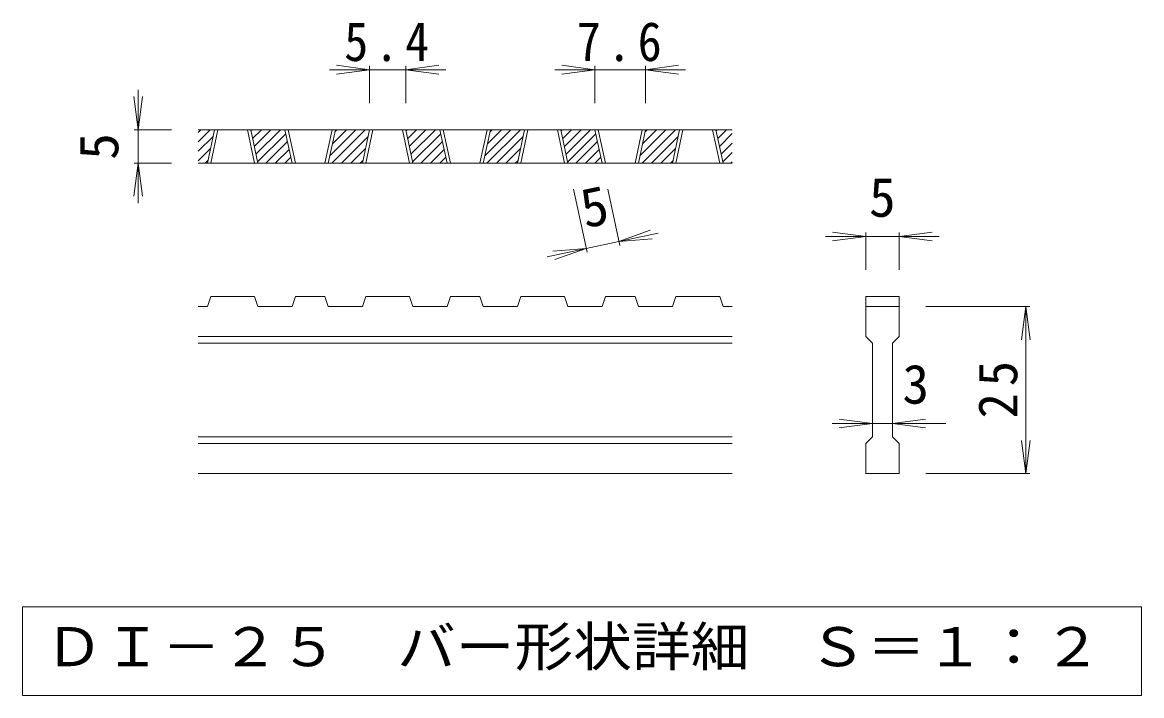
# Model space of a CAD drawing. Units: millimetres on the paper, enlarged 5 times, with parts at other scales. Extents: x -919 to 882, y -688 to 660.
# Drawn here: x 446.6 to 865.8, y -190.5 to 61.7 of the extents above; entities that cross this region are included whole.
import ezdxf
from ezdxf.enums import TextEntityAlignment as Align

# ---------------------------------------------------------------- set-up
doc = ezdxf.new("R2010")
doc.units = ezdxf.units.MM
doc.header["$LTSCALE"] = 5
doc.layers.add('D-0', color=3, linetype='Continuous', lineweight=9)
doc.layers.add('D-4', color=7, linetype='Continuous', lineweight=9)
doc.styles.add('ＭＳ ゴシック', font='')
doc.styles.get('ＭＳ ゴシック').set_extended_font_data('MS Gothic')

msp = doc.modelspace()

# ---------------------------------------------------------------- linework, layer by layer
at = {"layer": 'D-0'}
for p, q in [((512.461, 16.958), (516.994, 21.491)), ((512.461, 20.493), (513.459, 21.491)), ((712.461, 21.491), (512.461, 21.491)), ((515.899, 8.991), (518.574, 21.491)), ((517.149, 8.991), (519.824, 21.491)), ((530.899, 21.491), (533.574, 8.991)), ((532.149, 21.491), (534.824, 8.991)), ((532.235, 21.092), (532.634, 21.491)), ((532.858, 18.18), (536.169, 21.491)), ((533.481, 15.267), (539.705, 21.491)), ((534.104, 12.355), (543.24, 21.491)), ((547.607, 8.991), (544.932, 21.491)), ((548.857, 8.991), (546.182, 21.491)), ((562.607, 21.491), (559.932, 8.991)), ((563.857, 21.491), (561.182, 8.991)), ((561.77, 11.736), (571.525, 21.491)), ((562.56, 8.991), (575.06, 21.491)), ((562.732, 16.234), (567.989, 21.491)), ((563.695, 20.732), (564.454, 21.491)), ((573.965, 8.991), (576.64, 21.491)), ((575.215, 8.991), (577.89, 21.491)), ((588.965, 21.491), (591.64, 8.991)), ((590.215, 21.491), (592.89, 8.991)), ((590.301, 21.092), (590.7, 21.491)), ((590.924, 18.18), (594.235, 21.491)), ((591.547, 15.267), (597.771, 21.491)), ((592.17, 12.355), (601.306, 21.491)), ((605.673, 8.991), (602.998, 21.491)), ((606.923, 8.991), (604.248, 21.491)), ((620.673, 21.491), (617.998, 8.991)), ((621.923, 21.491), (619.248, 8.991)), ((619.836, 11.736), (629.591, 21.491)), ((620.626, 8.991), (633.126, 21.491)), ((620.798, 16.234), (626.055, 21.491)), ((621.761, 20.732), (622.52, 21.491)), ((632.031, 8.991), (634.706, 21.491)), ((633.281, 8.991), (635.956, 21.491)), ((647.031, 21.491), (649.706, 8.991)), ((648.281, 21.491), (650.956, 8.991)), ((648.367, 21.092), (648.766, 21.491)), ((648.99, 18.18), (652.301, 21.491)), ((649.613, 15.267), (655.837, 21.491)), ((650.237, 12.355), (659.373, 21.491)), ((663.739, 8.991), (661.064, 21.491)), ((664.989, 8.991), (662.314, 21.491)), ((678.739, 21.491), (676.064, 8.991)), ((679.989, 21.491), (677.314, 8.991)), ((677.902, 11.736), (687.657, 21.491)), ((678.692, 8.991), (691.192, 21.491)), ((678.865, 16.234), (684.121, 21.491)), ((679.827, 20.732), (680.586, 21.491)), ((690.097, 8.991), (692.772, 21.491)), ((691.347, 8.991), (694.022, 21.491)), ((705.097, 21.491), (707.772, 8.991)), ((706.347, 21.491), (709.022, 8.991)), ((706.433, 21.092), (706.832, 21.491)), ((707.056, 18.18), (710.367, 21.491)), ((512.461, 13.422), (518.042, 19.003)), ((534.728, 9.443), (545.257, 19.972)), ((537.811, 8.991), (545.881, 17.06)), ((566.096, 8.991), (576.108, 19.003)), ((592.794, 9.443), (603.323, 19.972)), ((595.877, 8.991), (603.947, 17.06)), ((624.162, 8.991), (634.174, 19.003)), ((650.86, 9.443), (661.389, 19.972)), ((653.943, 8.991), (662.013, 17.06)), ((682.228, 8.991), (692.24, 19.003)), ((707.679, 15.267), (712.461, 20.049)), ((512.461, 9.887), (517.079, 14.505)), ((541.347, 8.991), (546.504, 14.148)), ((569.631, 8.991), (575.145, 14.505)), ((599.413, 8.991), (604.57, 14.148)), ((627.697, 8.991), (633.211, 14.505)), ((657.479, 8.991), (662.636, 14.148)), ((685.763, 8.991), (691.278, 14.505)), ((708.303, 12.355), (712.461, 16.513)), ((708.926, 9.443), (712.461, 12.978)), ((712.461, 8.991), (512.461, 8.991)), ((515.101, 8.991), (516.117, 10.007)), ((544.882, 8.991), (547.127, 11.235)), ((573.167, 8.991), (574.183, 10.007)), ((602.948, 8.991), (605.193, 11.235)), ((631.233, 8.991), (632.249, 10.007)), ((661.014, 8.991), (663.259, 11.235)), ((689.299, 8.991), (690.315, 10.007)), ((712.009, 8.991), (712.461, 9.442)), ((515.899, -44.759), (517.149, -41.009)), ((533.574, -41.009), (517.149, -41.009)), ((533.574, -41.009), (534.824, -44.759)), ((547.607, -44.759), (548.857, -41.009)), ((559.932, -41.009), (548.857, -41.009)), ((559.932, -41.009), (561.182, -44.759)), ((573.965, -44.759), (575.215, -41.009)), ((591.64, -41.009), (575.215, -41.009)), ((592.89, -44.759), (591.64, -41.009)), ((605.673, -44.759), (606.923, -41.009)), ((617.998, -41.009), (606.923, -41.009)), ((617.998, -41.009), (619.248, -44.759)), ((632.031, -44.759), (633.281, -41.009)), ((633.281, -41.009), (649.706, -41.009)), ((650.956, -44.759), (649.706, -41.009)), ((663.739, -44.759), (664.989, -41.009)), ((676.064, -41.009), (664.989, -41.009)), ((676.064, -41.009), (677.314, -44.759)), ((690.097, -44.759), (691.347, -41.009)), ((691.347, -41.009), (707.772, -41.009)), ((709.022, -44.759), (707.772, -41.009)), ((762.461, -41.009), (774.961, -41.009)), ((762.461, -41.009), (762.461, -44.759)), ((774.961, -41.009), (774.961, -44.759)), ((515.899, -44.759), (512.461, -44.759)), ((547.607, -44.759), (534.824, -44.759)), ((573.965, -44.759), (561.182, -44.759)), ((605.673, -44.759), (592.89, -44.759)), ((632.031, -44.759), (619.248, -44.759)), ((663.739, -44.759), (650.956, -44.759)), ((690.097, -44.759), (677.314, -44.759)), ((712.461, -44.759), (709.022, -44.759)), ((762.461, -44.759), (774.961, -44.759)), ((762.461, -56.009), (762.461, -44.759)), ((774.961, -44.759), (774.961, -56.009)), ((712.461, -56.009), (512.461, -56.009)), ((712.461, -58.509), (512.461, -58.509)), ((762.461, -56.009), (764.961, -58.509)), ((764.961, -93.509), (764.961, -58.509)), ((772.461, -58.509), (774.961, -56.009)), ((772.461, -58.509), (772.461, -93.509)), ((712.461, -93.509), (512.461, -93.509)), ((712.461, -96.009), (512.461, -96.009)), ((772.461, -93.509), (774.961, -96.009)), ((774.961, -96.009), (774.961, -107.259)), ((712.461, -107.259), (512.461, -107.259)), ((774.961, -107.259), (762.461, -107.259))]:
    msp.add_line(p, q, dxfattribs=at)
msp.add_lwpolyline([(762.461, -107.259), (762.461, -96.009), (764.961, -93.509)], dxfattribs=at)
at = {"layer": 'D-0', "color": 7}
msp.add_lwpolyline([(446.634, -157.259), (446.634, -190.485), (865.788, -190.485), (865.788, -157.259)], close=True, dxfattribs=at)
at = {"layer": 'D-4'}
for p, q in [((576.64, 43.991), (561.64, 43.991)), ((576.64, 43.991), (564.247, 45.623)), ((576.64, 43.991), (564.247, 42.359)), ((576.64, 45.491), (576.64, 31.491)), ((590.215, 43.991), (576.64, 43.991)), ((590.215, 43.991), (602.608, 45.623)), ((590.215, 45.491), (590.215, 31.491)), ((590.215, 43.991), (602.608, 42.359)), ((590.215, 43.991), (605.215, 43.991)), ((661.064, 43.991), (646.064, 43.991)), ((661.064, 43.991), (648.671, 45.623)), ((661.064, 43.991), (648.671, 42.359)), ((661.064, 45.491), (661.064, 31.491)), ((679.989, 43.991), (661.064, 43.991)), ((679.989, 43.991), (692.383, 45.623)), ((679.989, 45.491), (679.989, 31.491)), ((679.989, 43.991), (692.383, 42.359)), ((679.989, 43.991), (694.989, 43.991)), ((489.961, 21.491), (488.329, 33.884)), ((489.961, 21.491), (489.961, 36.491)), ((489.961, 21.491), (491.593, 33.884)), ((488.461, 21.491), (502.461, 21.491)), ((489.961, 21.491), (489.961, 8.991)), ((489.961, 8.991), (488.329, -3.402)), ((488.461, 8.991), (502.461, 8.991)), ((489.961, 8.991), (491.593, -3.402)), ((489.961, 8.991), (489.961, -6.009)), ((658.108, -24.428), (653.049, -0.788)), ((670.331, -21.812), (665.832, -0.788)), ((670.017, -20.345), (681.794, -16.156)), ((670.017, -20.345), (657.794, -22.961)), ((670.017, -20.345), (684.685, -17.206)), ((670.017, -20.345), (682.477, -19.347)), ((762.461, -18.509), (747.461, -18.509)), ((762.461, -18.509), (750.068, -16.878)), ((762.461, -18.509), (750.068, -20.141)), ((762.461, -17.009), (762.461, -31.009)), ((774.961, -18.509), (762.461, -18.509)), ((774.961, -18.509), (787.354, -16.878)), ((774.961, -17.009), (774.961, -31.009)), ((774.961, -18.509), (787.354, -20.141)), ((774.961, -18.509), (789.961, -18.509)), ((657.794, -22.961), (643.126, -26.1)), ((657.794, -22.961), (645.334, -23.959)), ((657.794, -22.961), (646.017, -27.15)), ((823.961, -44.759), (784.961, -44.759)), ((822.461, -44.759), (820.829, -57.152)), ((822.461, -107.259), (822.461, -44.759)), ((822.461, -44.759), (824.092, -57.152)), ((764.961, -88.509), (752.568, -86.877)), ((772.461, -88.509), (784.854, -86.877)), ((764.961, -88.509), (749.961, -88.509)), ((764.961, -88.509), (752.568, -90.14)), ((772.461, -88.509), (764.961, -88.509)), ((772.461, -88.509), (784.854, -90.14)), ((772.461, -88.509), (792.461, -88.509)), ((822.461, -107.259), (820.829, -94.866)), ((822.461, -107.259), (824.092, -94.866)), ((823.961, -107.259), (784.961, -107.259))]:
    msp.add_line(p, q, dxfattribs=at)

# ---------------------------------------------------------------- texts
at = {"layer": 'D-0', "color": 2, "style": 'ＭＳ ゴシック', "width": 1.1}
msp.add_text('ＤＩ－２５\u3000バー形状詳細\u3000Ｓ＝１：２', height=14.66, dxfattribs=at).set_placement((454.961, -183.872), align=Align.BOTTOM_LEFT)
at = {"layer": 'D-4', "color": 2, "style": 'ＭＳ ゴシック'}
for rotation, p in [(90, (486.961, 10.241)), (12.079, (658.389, -19.766))]:
    msp.add_text('5', height=14.66, rotation=rotation, dxfattribs=at).set_placement(p, align=Align.BOTTOM_LEFT)
for s, p in [('5', (763.711, -15.509)), ('3', (776.211, -85.509))]:
    msp.add_text(s, height=14.66, dxfattribs=at).set_placement(p, align=Align.BOTTOM_LEFT)
at = {"layer": 'D-4', "color": 2, "char_height": 14.66, "attachment_point": 7, "style": 'ＭＳ ゴシック'}
for s, insert in [('\\T1.27;\\W0.9;5.4', (567.178, 46.991)), ('\\T1.27;\\W0.9;7.6', (654.277, 46.991))]:
    msp.add_mtext(s, dxfattribs=dict(at, insert=insert))
at = {"layer": 'D-4', "color": 2, "insert": (819.461, -86.634), "char_height": 14.66, "attachment_point": 7, "rotation": 90, "style": 'ＭＳ ゴシック'}
msp.add_mtext('\\T1.27;\\W0.95;25', dxfattribs=at)

doc.saveas('drawing.dxf')
